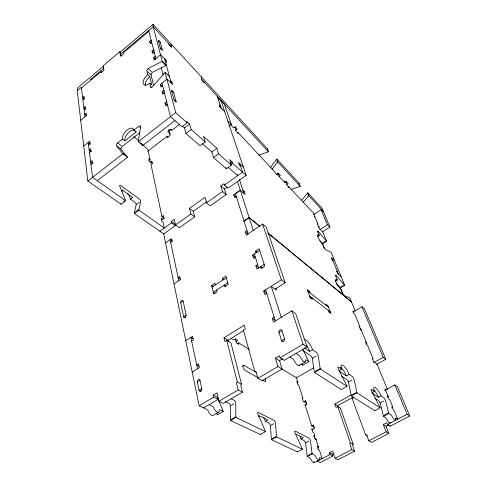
<?xml version="1.0" encoding="UTF-8"?>
<svg xmlns="http://www.w3.org/2000/svg" width="487" height="487" viewBox="0 0 487 487"><rect width="100%" height="100%" fill="white"/><g stroke="black" fill="none" stroke-linecap="round" stroke-linejoin="round"><path stroke-width="0.73" d="M121.799 55.993L120.301 54.471L120.386 51.92L153.064 24.35L267.594 148.949L268.343 151.743A1.759 1.479 -16.6 0 1 267.899 151.987L258.743 155.158M103.737 67.188L103.64 68.497L90.332 79.704M142.849 144.956L142.861 145.418L174.918 120.606M162.317 219.193L161.179 218.371L161.751 221.141L163.042 222.066L164.283 228.013L138.892 210.086A2.088 0.84 53 0 1 138.88 209.714L140.7 201.186A2.045 0.804 52.8 0 0 139.081 198.818L120.849 185.65A2.106 0.84 51.9 0 0 119.632 186.004L125.555 200.303A2.125 0.864 52.3 0 1 125.689 200.76L121.074 204.205L87.824 181.036L77.244 90.722L77.591 88.019L103.256 66.372M139.209 202.294L136.226 204.497L134.315 213.075A2.082 0.852 53 0 0 134.327 213.446L163.699 233.912L175.387 225.615L175.077 224.215L171.229 221.433L174.249 219.278L175.509 224.921L179.362 227.709L194.678 216.879L193.266 211.279L189.486 208.393L205.015 197.302L206.531 202.884L210.274 205.855L226.169 194.617L224.495 189.072L220.83 186.004L224.032 183.715L224.446 185.097L228.105 188.183L246.166 175.363L221.031 100.772M270.431 167.534L276.586 159.444A1.723 1.431 -17.2 0 1 276.939 159.115L299.31 183.453L300.193 186.314A1.68 1.339 -18.1 0 1 299.761 186.533L290.952 189.516M272.093 169.172L277.377 162.262A1.735 1.431 -17.3 0 1 277.73 161.94L276.939 159.121M301.416 200.595L307.541 193.083A1.656 1.303 -18.7 0 1 307.887 192.785M303.2 202.379L308.454 195.963A1.668 1.309 -18.4 0 1 308.801 195.658L307.881 192.785L322.339 208.509L323.313 211.407L308.801 195.658M120.782 52.663L119.765 51.738L103.183 65.733L103.938 70.335L101.113 72.715L100.937 71.607L81.445 88.007M77.244 90.722L81.353 87.258L85.018 116.74M120.301 54.471L153.186 26.773L153.064 24.35M148.87 31.271L123.333 52.76L123.552 53.844L120.654 56.285L119.765 51.738M151.688 42.412L150.16 43.684L149.612 41.48L151.134 40.214L151.81 40.865M82.9 99.725L84.306 98.557L84.008 96.243L82.613 97.412L84.513 98.928M154.154 52.158L152.595 53.442L152.029 51.159L153.575 49.881L154.263 50.532M84.172 109.952L85.596 108.778L85.298 106.391L83.874 107.566L86.041 109.277M165.282 61.027L166.651 62.33L166.024 59.998L160.527 54.745L154.215 59.925L153.636 57.594L155.201 56.303M80.708 120.283L86.455 115.559L86.15 113.124L84.714 114.305L86.479 115.687M164.85 60.954L166.024 59.998M83.721 145.997L89.705 141.193L90.04 143.842L88.531 145.047M162.628 85.688L160.978 87.009L160.345 84.47L166.938 79.18L172.605 84.44L171.929 81.932L170.523 80.623M170.84 82.802L171.929 81.932M164.454 92.914L162.786 94.241L162.134 91.641L163.796 90.314L164.521 90.972M89.468 152.583L90.996 151.372L90.649 148.669L89.133 149.88L91.532 151.652M167.364 104.407L165.659 105.746L164.99 103.055L166.682 101.716M97.278 180.701L127.533 157.283L122.907 153.728L116.296 145.57A2.198 1.151 -52.4 0 1 117.665 142.916L122.487 139.118A7.743 4.054 -51.8 0 1 127.29 129.852A7.743 4.054 -51.8 0 1 133.852 130.169L136.11 132.007L124.769 140.92L122.487 139.118M133.852 130.169L138.771 126.291A2.234 1.175 -51.3 0 1 140.7 126.37L138.278 141.65L142.861 145.418M90.959 164.569L92.512 163.346L92.153 160.546L90.612 161.763L92.938 163.449M139.757 132.738L122.231 146.465A2.185 1.151 -52.4 0 0 120.867 149.101L127.533 157.283M87.824 181.036L122.907 153.728M138.29 141.754L175.71 112.625L165.154 72.386A2.192 1.12 -49 0 0 164.697 72.813L152.492 86.875A2.173 1.108 -49.7 0 1 150.58 86.917L149.71 83.18A7.512 3.768 -49.6 0 1 143.172 83.399A7.512 3.768 -49.6 0 1 147.713 74.621L146.873 71.023A2.125 1.053 -49.4 0 1 148.158 68.551L161.733 61.478A2.149 1.071 -48.8 0 0 162.208 61.155L153.186 26.773L171.479 46.624M171.381 129.201L169.001 131.033L170.079 135.416L167.339 137.517L167.065 136.378L147.817 151.165M179.332 124.575L171.698 130.449L170.499 129.262L167.759 131.368L170.395 133.955M182.546 126.23L184.457 127.911L185.973 133.529L200.023 145.79L205.167 141.948L191.178 129.566L189.62 123.966L186.764 121.421L187.148 122.809L181.961 126.79L170.468 116.703L161.988 83.149M184.457 127.911L189.62 123.966M148.9 160.515L150.026 159.657L147.945 149.667L141.632 143.75M219.406 106.811L220.501 105.971L219.369 104.875L220.124 107.146L224.647 111.505M185.973 133.529L191.178 129.566M150.069 162.354L151.877 160.978L152.376 163.346L151.013 164.381L161.891 216.551L164.63 218.523M121.75 191.312L122.876 190.46A7.238 2.892 52.3 0 1 122.827 190.04M123.692 201.703L124.788 200.881M127.588 193.583A7.232 2.916 52.3 0 1 130.473 199.189L132.714 197.515A7.238 2.892 52.3 0 0 132.616 197.065M228.872 126.139L231.276 124.349L224.349 104.005L217.683 97.51M234.88 127.716L236.043 126.851M235.458 130.467L237.218 129.171L235.014 126.809L233.602 127.856L230.509 124.562M246.166 175.363L232.579 163.267L232.135 161.891L229.639 159.663L231.416 165.203L226.412 168.812L213.495 157.544L211.827 151.968L216.855 148.261L203.523 136.372L205.167 141.948M135.076 212.515L138.88 209.714M134.327 213.446L138.892 210.086M213.495 157.544L218.566 153.819L216.855 148.261M230.485 163.084L232.135 161.891M230.929 164.46L232.579 163.267M161.891 216.551L163.364 215.491L163.942 218.237L161.587 219.929M159.815 231.203L171.54 222.839L171.229 221.433M224.446 185.097L242.575 172.167L239.75 163.693M193.266 211.279L206.884 201.6M224.495 189.072L227.155 187.185M175.509 224.921L190.874 214.006L189.486 208.393M206.531 202.884L222.486 191.555L220.83 186.004M165.537 242.818L171.558 238.581L172.179 241.467L170.663 242.532M236.274 196.486L234.643 197.637L233.76 194.806L240.292 190.21L245.138 194.319L244.218 191.525L243.031 190.502M240.335 190.21L235.434 193.662L248.029 233.9M243.007 192.377L244.218 191.525M276.531 174.559L278.387 173.262L280.354 175.363L278.99 176.312L284.828 182.552L286.679 181.231M286.88 184.518L288.109 183.672L286.186 181.614M275.155 289.083L285.181 282.728L266.261 227.137L262.578 224.075L246.3 235.069L245.326 231.946L247.049 230.783M174.005 283.878L180.379 279.581L179.691 276.409L178.102 277.487L180.385 278.96M267.594 148.949L267.491 149.022A1.759 1.479 -16.7 0 1 267.156 149.186M256.119 252.808L255.602 251.164L259.169 248.796L264.745 266.103L261.087 268.483L260.545 266.773L262.183 268.014M313.64 214.621L321.122 209.678L323.563 211.997L329.912 227.027L322.321 231.952M180.671 302.689L183.124 301.063L186.137 315.241A1.662 1.114 -59.1 0 1 185.163 317.354A1.662 1.114 -59.1 0 1 183.636 316.873L180.671 302.689A1.625 1.077 -58.2 0 1 181.633 300.625A1.625 1.077 -58.2 0 1 183.124 301.063M255.377 257.294L253.587 258.475L252.558 255.164L259.699 250.44M216.739 289.984L217.172 291.689L213.726 293.941L211.602 285.479L215.011 283.233L215.437 284.913M222.888 280.013L222.443 278.339L225.895 276.062L228.184 284.499L224.69 286.782L224.239 285.078L225.931 286.234M212.009 287.172L226.333 277.742M227.709 282.807L213.288 292.243L215.059 293.418M264.197 264.392L256.911 269.141L255.852 265.744L257.66 264.563M186.137 315.241L183.642 316.867L185.413 317.92M319.837 229.687L327.453 224.732L329.912 227.027M317.147 232.08L318.181 231.41L326.296 240.876A1.662 0.371 56.9 0 0 326.558 241.138L322.443 243.78A1.662 0.384 56.9 0 1 322.187 243.518L319.795 240.742M317.713 236.463L319.277 235.452L317.816 231.836A1.686 0.384 56.7 0 1 318.181 231.41M322.187 243.518L325.267 241.534M185.724 340.675L192.578 336.316L193.363 339.969L191.635 341.058M266.736 293.466L264.855 294.659L263.729 291.043L281.364 279.824L285.181 282.728M203.59 407.869L218.115 399.31L213.738 397.149L213.276 395.06L217.032 392.832L218.949 401.251L223.326 403.4L242.465 392.199L240.858 385.905A1.242 0.931 -63.8 0 1 241.552 384.298L230.935 342.903L226.79 340.431L224.957 341.57L224.008 337.771L244.255 325.146L245.308 328.932L243.433 330.095L254.829 371.605A1.254 0.956 -62.3 0 1 256.101 372.068L257.842 378.381L262.043 380.749L282.076 369.024L279.526 360.672L275.441 358.158L279.483 355.76L280.116 357.848L284.189 360.374L307.029 346.908L295.7 313.628L291.816 310.834L273.414 322.144L272.215 318.291L274.157 317.092M224.008 337.771L228.153 340.249L243.902 330.472M308.149 292.03L309.422 291.244L310 292.839M335.44 275.721L335.993 275.38L344.406 284.974A1.765 0.414 57.8 0 0 344.668 285.236L340.285 287.914A1.765 0.426 57.9 0 1 340.017 287.659L336.048 283.166M235.775 341.564L237.668 340.401L235.312 338.97L233.73 339.95L231.155 338.398M335.074 281.389L337.302 280.013L335.665 275.977A1.79 0.426 57.6 0 1 335.993 275.38M237.248 343.512L238.429 342.787L249.417 349.416M310.487 298.446L311.765 297.654L312.356 299.274L310.207 297.624L307.279 289.576L309.422 291.244M192.201 372.08L199.323 367.697L198.489 363.819L196.711 364.915L199.165 366.218M340.017 287.659L343.305 285.65M197.278 381.966L199.993 380.317L201.776 388.723A1.82 1.297 -64.6 0 1 200.735 391.079A1.82 1.297 -64.6 0 1 199.043 390.373L197.278 381.966A1.802 1.272 -63.9 0 1 198.319 379.641A1.802 1.272 -63.9 0 1 199.993 380.317M278.96 332.377L281.943 330.57L284.597 338.915A1.875 1.449 -58 0 1 283.574 341.344A1.875 1.449 -58 0 1 281.583 340.73L278.96 332.377A1.857 1.424 -57.3 0 1 279.982 329.985A1.857 1.424 -57.3 0 1 281.943 330.563M201.776 388.723L199.043 390.373L201.009 391.341M284.597 338.915L281.583 340.73L282.77 341.503M329.127 312.697L330.338 311.972L309.616 296.005M242.8 366.212L244.09 365.433L256.625 372.592M352.844 312.143L361.951 306.737L364.483 308.849L385.789 359.266L376.506 364.446M163.571 233.279L199.153 405.787L213.738 397.149M280.116 357.848L303.072 344.254L307.029 346.908M279.526 360.672L282.971 358.639M218.949 401.251L238.173 389.947L242.465 392.199M257.842 378.381L277.974 366.553L282.076 369.024M304.424 347.925L309.665 351.419L312.569 349.721L316.398 352.326A2.398 0.743 59.6 0 1 318.035 354.883L320.196 368.568A2.435 0.761 60 0 0 320.3 368.969L347.042 386.392L341.332 389.563L314.371 372.36A2.423 0.779 60.2 0 1 314.273 371.965L312.258 358.243A2.392 0.761 59.7 0 0 310.402 355.516L302.975 350.61M218.669 412.197L213.16 415.399A4.803 2.222 61.5 0 1 208.345 411.345A2.423 1.132 61.5 0 0 206.677 409.317L199.153 405.787M299.055 365.451L305.136 361.914M263.637 417.42A7.609 3.105 61.9 0 1 265.305 421.371L268.794 423.1A2.155 0.864 62.1 0 1 270.455 425.528L271.35 439.177A2.198 0.889 62.7 0 0 271.454 439.706L297.478 451.918L302.464 449.257L276.598 436.888A2.204 0.877 62.6 0 1 276.494 436.358L275.49 422.728A2.161 0.852 62 0 0 273.822 420.293L258.487 412.55A2.21 0.901 61.7 0 0 257.781 413.834L265.342 431.013A2.246 0.919 62.4 0 1 265.543 431.598L260.332 434.489L230.558 420.524A2.338 1.035 62 0 1 230.479 419.971L230.442 405.799L233.943 403.766M312.258 358.243L316.106 356.009M215.997 413.688L217.78 414.528L223.235 411.363A2.392 1.077 61.6 0 0 223.046 410.748L217.561 397.702M301.203 364.136L302.829 365.165L308.849 361.671A2.514 0.816 59.8 0 0 308.6 361.05L302.786 349.082M313.786 367.788L296.431 377.778L281.565 368.811M231.374 419.459L235.86 416.89L235.702 402.743A2.289 0.986 61.2 0 0 233.912 400.137L231.209 398.774M315.259 371.398L320.196 368.568M230.558 420.524L235.945 417.438L265.543 431.598M314.419 372.506L320.349 369.109M258.274 416.537L259.547 415.819L267.826 419.958L265.305 421.371M349.136 374.375A7.975 2.283 60 0 0 342.994 365.372A7.975 2.283 60 0 0 341.685 369.353L338.897 370.93L346.379 375.921L349.136 374.375L352.466 376.64A2.258 0.633 60.1 0 1 354 379.026L356.819 392.303A2.313 0.657 60.6 0 0 356.983 392.826L380.164 407.832L374.734 410.724L351.352 395.913A2.307 0.676 60.7 0 1 351.194 395.389L348.503 382.088A2.252 0.651 60.3 0 0 346.774 379.543L341.704 376.195M303.711 401.805L305.526 400.789L306.006 401.063M373.62 362.687L383.22 357.312L385.789 359.266M314.626 427.458L311.717 425.912L305.039 404.88L306.56 404.027L307.041 404.301M270.455 425.528L273.81 423.666M348.503 382.088L352.162 380.049M330.003 454.548L317.256 461.201L320.227 462.589L332.919 455.984L330.003 454.548L329.407 452.733L332.688 451.017L335.093 458.304L338.002 459.734L354.633 451.132L352.716 445.684A1.017 0.883 -72.2 0 1 353.227 444.345L340.425 408.13L337.631 406.462L336.03 407.339L334.861 403.991L351.273 394.981M272.209 438.708L276.494 436.358M352.125 394.872L356.819 392.303M271.454 439.706L276.598 436.888M351.352 395.913L356.983 392.826M334.861 403.991L337.661 405.659L353.373 397.069M367.442 435.932L365.597 434.879L352.162 398.524L353.787 397.636M340.029 408.349L340.425 408.13M371.837 392.912L374.491 391.469A7.542 1.978 60.4 0 1 375.276 387.445A7.542 1.978 60.4 0 1 381.011 395.858L383.926 397.849A2.137 0.554 60.5 0 1 385.369 400.089L388.669 412.939A2.179 0.566 60.8 0 0 388.839 413.445L390.763 414.687A2.192 0.566 60.9 0 1 391.792 415.898L392.759 417.603A4.346 1.114 60.9 0 0 395.645 419.459L395.432 418.254A2.167 0.554 60.9 0 1 395.852 417.98L397.715 419.191L394.281 410.791L393.399 410.206L391.95 406.645L392.839 407.242L391.536 407.929M311.717 425.912L313.281 425.06L313.768 425.321M311.753 429.887L314.371 428.469L313.281 425.06M384.876 390.306L394.829 384.919L397.41 386.769L409.756 415.989L390.16 426.192L387.482 424.53L386.763 422.722L383.293 424.536L386.148 431.829L388.839 433.454L371.581 442.373L368.811 440.82L366.784 435.341A1.023 0.901 -70.4 0 0 365.591 434.879M299.955 436.529A7.214 2.703 62.5 0 1 300.948 439.043L303.364 437.74L296.078 434.1M372.433 393.307L378.381 397.276L381.011 395.858M313.579 436.62L314.894 435.914L313.89 432.748L312.91 432.237L311.82 428.803L313.117 429.485M387.195 397.094L388.419 396.436L384.846 389.235L386.008 390.044M314.596 461.816A4.158 1.522 63.2 0 1 313.104 462.352A4.158 1.522 63.2 0 1 310.755 459.192A2.094 0.773 63.2 0 0 309.415 457.518L307.242 456.502A2.076 0.767 63.1 0 1 307.127 455.996L305.58 442.847L308.795 441.125M390.331 422.235A4.334 1.144 61 0 1 387.421 420.403L386.453 418.704A2.185 0.578 61 0 0 385.424 417.499L383.482 416.269A2.173 0.578 61 0 1 383.312 415.77L380.14 402.895L383.622 401.026M307.948 455.564L312.051 453.397L310.402 440.266A2.051 0.743 62.5 0 0 308.837 437.977L295.353 431.165A2.094 0.785 62.3 0 0 294.824 432.438L302.263 448.704A2.137 0.804 62.9 0 1 302.464 449.257M384.206 415.295L388.669 412.939M307.242 456.502L312.167 453.902L314.322 454.931A2.1 0.761 63 0 1 315.369 456.063L316.252 457.719A4.17 1.498 63 0 0 319.484 459.253L319.454 458.011A2.082 0.743 63.1 0 1 320.026 457.658L322.114 458.663L319.454 450.268L318.461 449.781L317.335 446.226L318.644 446.877M383.482 416.269L388.839 413.445M313.975 462.65L318.882 460.087M387.482 424.53L407.169 414.254L409.756 415.989M329.407 452.733L332.323 454.182L333.954 453.33M383.293 424.536L385.978 426.192L388.571 424.841M335.093 458.304L351.797 449.641L354.633 451.132M368.811 440.82L386.148 431.829M162.208 61.155L166.371 65.106A2.137 1.077 -48.7 0 1 165.903 65.422L152.352 72.405A2.112 1.059 -49.4 0 0 151.08 74.864L153.667 85.706M209.124 404.612L212.192 406.079A2.429 1.114 61.4 0 1 213.537 407.467L214.511 409.409A4.821 2.192 61.4 0 0 219.101 411.588L219.333 410.237A2.405 1.084 61.6 0 1 220.276 409.944L223.235 411.363M225.335 401.556L228.659 403.199A2.283 0.998 61.3 0 1 230.442 405.799M300.948 439.043L304.022 440.571A2.045 0.755 62.6 0 1 305.58 442.847M213.276 395.06L217.64 397.228L218.115 399.31M316.319 439.554L315.016 438.89L313.914 435.408L314.894 435.914M226.79 340.431L237.285 382.003L241.552 384.298M337.631 406.462L350.397 442.823L353.227 444.345M258.037 377.705L245.466 370.613A3.129 1.254 59.9 0 1 242.995 367.009A3.129 1.254 59.9 0 1 244.09 365.433M262.006 379.945L264.654 381.437A3.044 1.169 60.4 0 0 265.22 378.837M305.039 404.88L305.757 405.281M193.345 338.818L190.855 337.406L197.539 368.799M306.889 403.273L303.042 401.087L302.019 397.867L302.987 398.421L298.72 384.992L297.764 384.42L296.778 381.315L298.044 382.07M352.162 398.524L352.618 398.81M289.929 356.989L292.736 358.767A2.545 0.864 59.8 0 1 294.063 360.27L295.146 362.267A5.047 1.698 59.8 0 0 299.341 364.909M296.047 353.385L298.829 355.187A2.557 0.846 59.7 0 1 300.156 356.703L301.252 358.7A5.065 1.656 59.7 0 0 305.416 361.378L305.41 360.094A2.526 0.822 59.8 0 1 306.165 359.93L308.849 361.671M374.856 398.098L378.521 400.515A2.131 0.566 60.6 0 1 380.14 402.895M211.602 285.479L213.312 286.624M341.685 369.353L338.428 367.149A2.313 0.676 59.9 0 0 338.021 368.3L346.793 385.801A2.362 0.694 60.4 0 1 347.042 386.392M374.491 391.469L371.642 389.545A2.185 0.584 60.4 0 0 371.398 390.708L379.915 407.272A2.222 0.597 60.8 0 1 380.164 407.832M272.215 318.291L275.612 320.604M388.419 396.436L387.536 395.834L388.955 399.316L389.844 399.918L392.839 407.242M222.443 278.339L224.13 279.501M172.331 241.229L170.048 239.641L178.778 280.658M125.689 200.76L92.548 177.359L88.202 142.399L90.612 144.201M130.473 199.189L134.613 202.142A2.039 0.816 52.7 0 1 136.226 204.497M263.729 291.043L267.071 293.442M122.876 190.46L132.714 197.515M171.54 222.839L175.387 225.615M255.852 265.744L258.585 267.801M190.874 214.006L194.678 216.879M252.558 255.164L255.273 257.239M366.681 342.781L365.53 341.898L366.79 344.991L367.661 345.654L373.127 359.022L372.251 358.377L373.566 361.585L377.041 364.148L387.494 389.6M122.773 153.368L126.626 156.333M117.063 146.161L120.867 149.101M255.602 251.164L257.221 252.418M117.665 142.916L121.47 145.881M307.863 291.177L328.536 307.242M361.512 330.137L360.362 329.236L359.144 326.253L360.015 326.935L354.926 314.486L354.061 313.792L352.886 310.913L354.031 311.832M152.687 163.723L149.302 161.057L148.815 158.701L150.026 159.657M245.326 231.946L247.999 234.07M139.045 141.906L141.218 143.653M139.519 126.912L140.591 127.795M259.681 226.242L249.155 217.561L243.993 221.061L249.155 217.561L259.656 226.254M351.523 301.922L267.874 232.987L351.486 301.928M222.486 191.555L226.169 194.617M233.76 194.806L236.353 196.985M167.065 136.378L168.07 137.224M341.125 276.61L337.741 273.712L336.675 271.095L337.521 271.825M100.937 71.607L101.631 72.204M333.053 260.88L332.207 260.143L331.172 257.611L334.532 260.557M228.178 167.339L237.668 175.667L237.248 174.376M202.342 143.628L211.827 151.968M218.566 153.819L231.416 165.203M164.99 103.055L167.285 105.101M175.71 112.625L187.148 122.809M150.58 86.917L151.603 87.837M240.645 166.384L239.446 165.306L238.551 162.615L243.317 166.901M149.71 83.18L151.853 85.103L149.832 76.544L147.713 74.621M162.134 91.641L164.399 93.687M173.975 99.671L176.142 101.637A1.729 0.475 52.6 0 1 175.326 101.655A1.729 0.475 52.6 0 1 173.975 99.665L171.649 90.892A1.711 0.463 52.5 0 1 172.465 90.905A1.711 0.463 52.5 0 1 173.798 92.859L176.142 101.637M147.579 71.668L151.08 74.864M160.345 84.47L162.591 86.516M148.158 68.551L151.658 71.766M171.649 90.892L173.798 92.859M165.154 72.386L169.379 76.337M138.685 140.993L134.235 136.823L134.235 137.766L133.395 136.981M153.636 57.594L155.81 59.639M162.433 62.135L165.903 65.422M152.029 51.159L153.989 53.022M227.892 121.129L231.276 124.349M149.612 41.48L151.256 43.057M158.318 40.561L160.333 42.521L162.323 49.966L160.29 48L158.312 40.537A1.601 0.384 52 0 1 159.103 40.689A1.601 0.384 52 0 1 160.326 42.497M168.612 129.609L169.659 130.644M277.797 172.995L278.82 174.084M201.709 79.43L268.343 151.743M277.73 161.934L300.193 186.314M321.122 209.678L327.453 224.732M361.951 306.737L383.22 357.312M394.829 384.919L407.169 414.254M326.558 241.138L322.68 231.721L319.362 228.695L318.407 226.352L319.241 227.112L318.127 225.664L317.177 223.338L318.011 224.099L316.051 219.308L315.223 218.541L314.292 216.265L315.119 217.032L313.543 213.172L288.694 186.643L288.968 187.605L287.05 185.559L285.96 181.73M344.668 285.236L331.197 252.436A1.698 0.384 57.2 0 0 330.977 252.272L325.614 249.764A1.723 0.396 57.1 0 1 324.251 247.755L322.741 244.024A5.966 1.37 56.9 0 1 317.999 237.047A5.966 1.37 56.9 0 1 319.277 235.452M355.181 310.913L349.843 297.837A1.808 0.426 58.1 0 0 349.623 297.697L344.303 295.889A1.832 0.444 58 0 1 342.86 293.764L341.174 289.595A6.343 1.522 57.8 0 1 336.164 282.229A6.343 1.522 57.8 0 1 337.302 280.013M331.982 258.353L338.556 274.443M360.617 328.421L367.028 344.102M322.126 243.074L322.978 245.186M323.551 246.599L324.403 248.717M339.81 286.831L342.933 294.562M336.974 283.994L337.54 285.406M389.977 425.741L390.16 426.192M385.978 426.192L388.839 433.454M326.54 305.69L325.943 304.119L327.94 305.678L330.947 313.561L328.944 312.021L328.341 310.432M337.661 405.659L338.368 407.662M351.797 449.641L349.879 444.168A1.023 0.883 -71.8 0 1 350.397 442.823M262.578 224.075L281.364 279.824M291.816 310.834L303.072 344.254M217.293 96.347L221.262 108.242M332.323 454.182L332.919 455.984M275.922 288.621L276.385 290.051L271.247 286.265L281.255 317.323M239.458 179.526L243.902 193.296M237.528 181.621L253.24 230.381M305.526 400.789L306.56 404.027M307.693 193.564L307.997 194.52M308.149 195.001L308.454 195.963M296.163 376.938L297.734 381.887A1.376 1.102 -62.7 0 1 297.374 383.366M254.336 253.983L258.725 267.96M265.604 289.85L275.368 320.945M225.98 167.431L226.412 168.812M275.441 358.158L277.974 366.553M284.426 181.121L284.828 182.552M276.981 160.844L277.377 162.262M278.205 173.463L278.99 176.312M276.957 173.889L277.298 175.156L275.319 173.043L275.064 172.088L238.021 132.537L238.216 133.468L236.025 131.125L235.245 127.442M164.661 58.69L171.193 83.131M238.429 342.787L238.861 344.419L236.518 343.012L235.452 338.946M161.294 67.803L163.175 75.083M228.153 340.249L228.476 341.509M148.693 30.559L155.791 58.629M238.173 389.947L236.585 383.622A1.248 0.931 -63.6 0 1 237.285 382.003M204.132 82.06L204.272 82.936L201.843 80.306L201.295 76.824M171.241 44.128L171.558 47.464L168.928 44.615L168.855 43.781M120.946 203.755A2.118 0.883 52.2 0 1 121.074 204.205M235.945 417.438A2.344 1.023 61.9 0 1 235.86 416.89M260.247 434.203A2.24 0.931 62.5 0 1 260.332 434.489M297.277 451.364A2.131 0.816 63 0 1 297.478 451.918M312.167 453.902A2.076 0.755 63 0 1 312.051 453.397M217.701 414.224A2.386 1.09 61.7 0 1 217.78 414.528M314.858 438.58A1.479 1.23 -70.5 0 1 315.996 439.39L318.321 446.713A1.498 1.242 -71.7 0 1 317.956 448.35M135.843 131.21A7.719 4.066 -51.8 0 1 136.11 132.007M124.769 140.92A7.719 4.066 -51.8 0 1 127.697 133.444A7.719 4.066 -51.8 0 1 134.248 129.992M145.412 85.645A7.488 3.78 -49.6 0 1 149.832 76.55M162.317 49.942A1.619 0.396 52 0 1 161.526 49.808A1.619 0.396 52 0 1 160.284 47.976M299.31 183.453A1.68 1.345 -18.2 0 1 298.884 183.678M374.558 410.31A2.216 0.609 60.9 0 1 374.734 410.724M302.579 364.544A2.508 0.834 59.9 0 1 302.829 365.165M303.985 339.573A8.474 2.666 59.4 0 1 308.265 342.227A8.474 2.666 59.4 0 1 312.569 349.721M306.597 345.52A8.462 2.697 59.4 0 1 309.665 351.419M374.186 390.3A7.53 2.003 60.5 0 1 378.381 397.276M340.583 367.186A7.962 2.313 60.1 0 1 346.379 375.921"/></g></svg>
